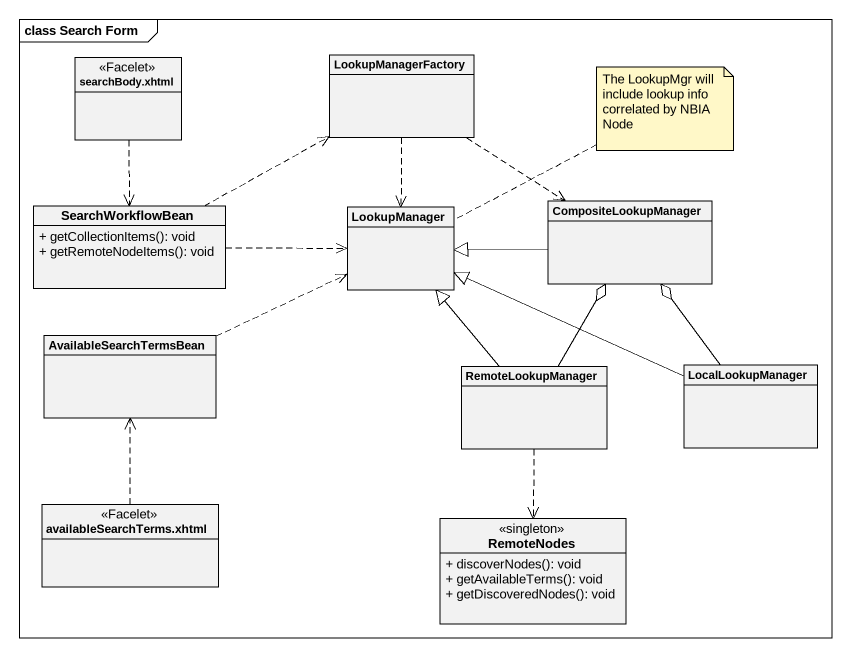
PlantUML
@startuml
mainframe class Search Form
hide circle
hide empty members
skinparam classAttributeIconSize 0
class "searchBody.xhtml" as searchBody_xhtml <<Facelet>>
class LookupManagerFactory
class SearchWorkflowBean {
  + getCollectionItems(): void
  + getRemoteNodeItems(): void
}
class LookupManager
class CompositeLookupManager
class AvailableSearchTermsBean
class RemoteLookupManager
class LocalLookupManager
class "availableSearchTerms.xhtml" as availableSearchTerms_xhtml <<Facelet>>
class RemoteNodes <<singleton>> {
  + discoverNodes(): void
  + getAvailableTerms(): void
  + getDiscoveredNodes(): void
}
searchBody_xhtml ..> SearchWorkflowBean
LookupManagerFactory ..> LookupManager
LookupManagerFactory ..> CompositeLookupManager
SearchWorkflowBean .right.> LookupManagerFactory
SearchWorkflowBean .right.> LookupManager
CompositeLookupManager -left-|> LookupManager
AvailableSearchTermsBean .right.> LookupManager
RemoteLookupManager -up-|> LookupManager
RemoteLookupManager -up-o CompositeLookupManager
RemoteLookupManager ..> RemoteNodes
LocalLookupManager -left-|> LookupManager
LocalLookupManager -up-o CompositeLookupManager
availableSearchTerms_xhtml .up.> AvailableSearchTermsBean
note right of LookupManager : The LookupMgr will include lookup info correlated by NBIA Node
@enduml
